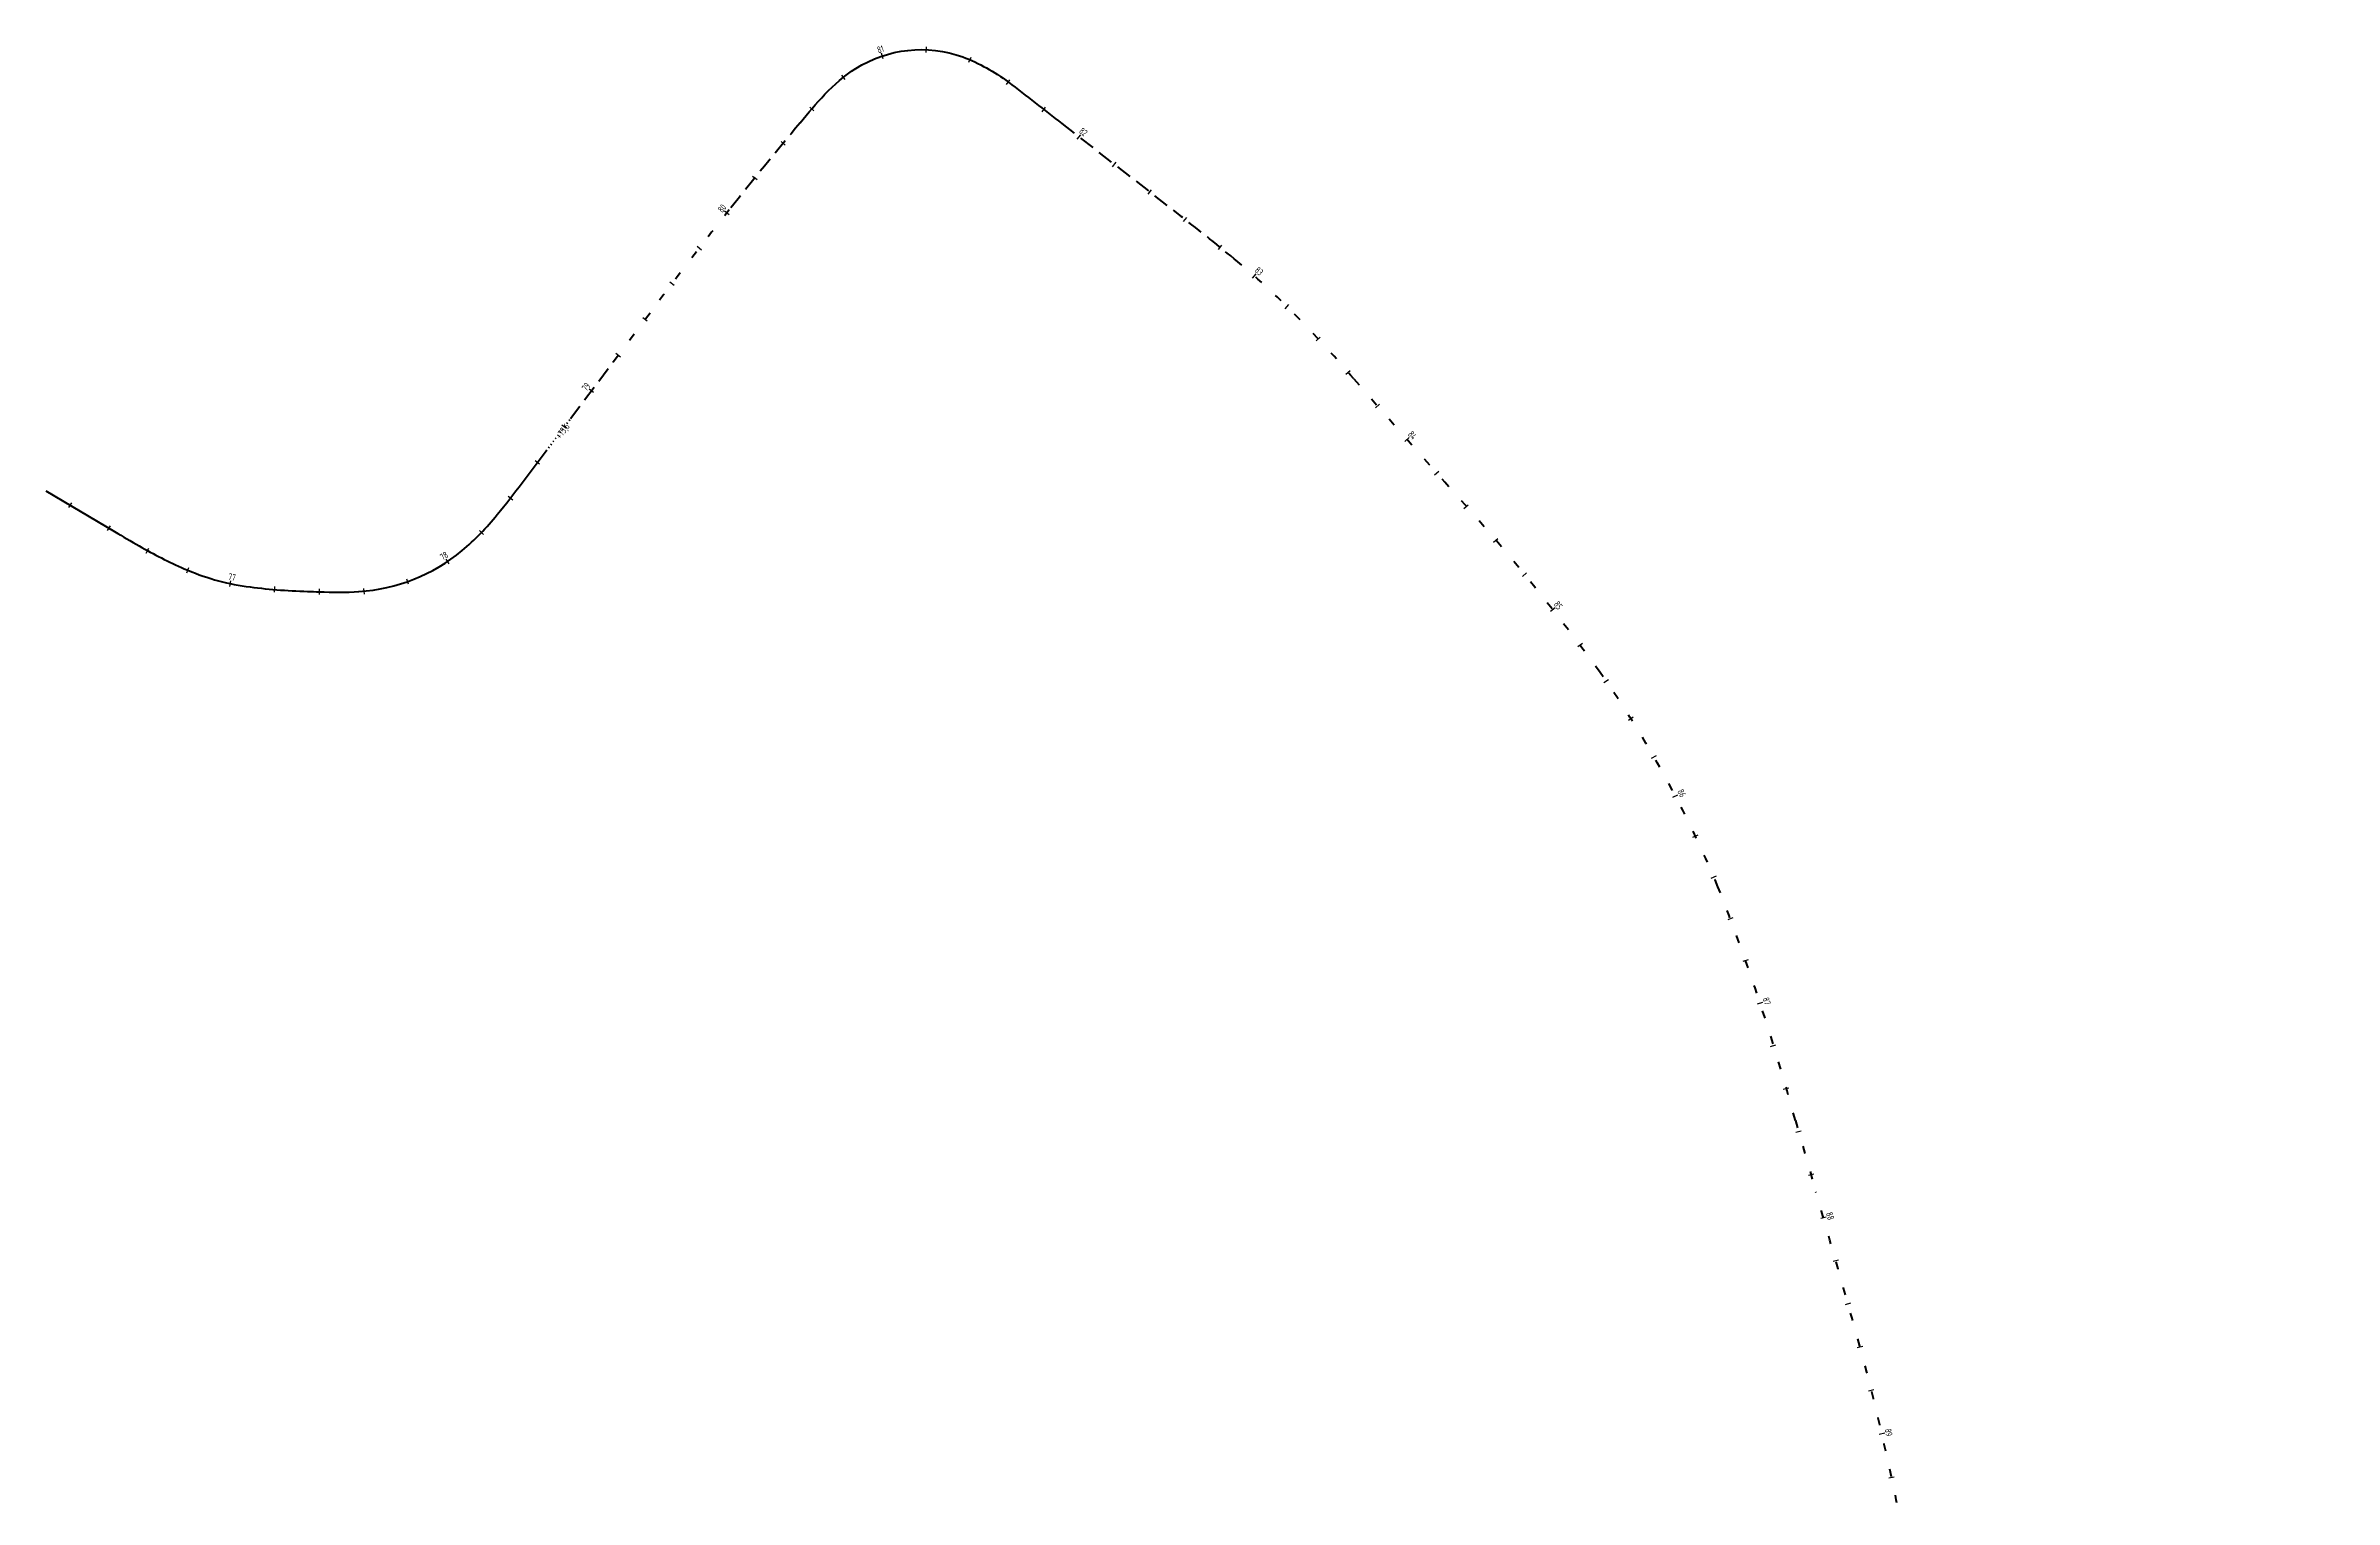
# Model space of a CAD drawing. Header units: metres. Extents: x 245702 to 2250761, y -1588929 to 6439132.
# Drawn here: x 2248338 to 2249360, y 540293 to 540942 of the extents above; entities that cross this region are included whole.
import ezdxf

# ---------------------------------------------------------------- set-up
doc = ezdxf.new("R2010")
doc.units = ezdxf.units.M
doc.linetypes.add('DASHED', pattern=[0.75, 0.5, -0.25])
doc.linetypes.add('STROT', pattern=[1.7, 0.5, -1.2])
doc.layers.add('ОСЬ_ВЕРХ_ПОКРЫТИЯ_ПИКЕТЫ', color=1, linetype='Continuous')
doc.layers.add('разметка', color=7, linetype='Continuous')
doc.styles.get("Standard").update_dxf_attribs({"font": 'simplex.shx'})

msp = doc.modelspace()

# ---------------------------------------------------------------- linework, layer by layer
at = {"layer": 'ОСЬ_ВЕРХ_ПОКРЫТИЯ_ПИКЕТЫ'}
for p, q in [((2248711.8, 540936.5), (2248711, 540938.9)), ((2248711.8, 540936.5), (2248711, 540938.9)), ((2248731, 540939.3), (2248731.1, 540941.8)), ((2248750, 540934.9), (2248751, 540937.2)), ((2248694.7, 540927.2), (2248693.2, 540929.1)), ((2248766.9, 540925), (2248768.4, 540927)), ((2248680.8, 540913.2), (2248678.9, 540914.8)), ((2248782.8, 540912.8), (2248784.3, 540914.8)), ((2248668, 540897.9), (2248666.1, 540899.5)), ((2248798.5, 540900.5), (2248800.1, 540902.5)), ((2248798.5, 540900.5), (2248800.1, 540902.5)), ((2248814.3, 540888.2), (2248815.9, 540890.2)), ((2248655.4, 540882.4), (2248653.4, 540883.9)), ((2248830.1, 540876), (2248831.6, 540877.9)), ((2248642.9, 540866.8), (2248640.9, 540868.3)), ((2248642.9, 540866.8), (2248640.9, 540868.3)), ((2248845.9, 540863.7), (2248847.4, 540865.6)), ((2248630.5, 540851), (2248628.6, 540852.6)), ((2248861.6, 540851.3), (2248863.1, 540853.2)), ((2248618.4, 540835.2), (2248616.4, 540836.7)), ((2248876.8, 540838.4), (2248878.5, 540840.3)), ((2248876.8, 540838.4), (2248878.5, 540840.3)), ((2248891.4, 540824.8), (2248893.1, 540826.6)), ((2248606.3, 540819.2), (2248604.3, 540820.7)), ((2248594.3, 540803.2), (2248592.3, 540804.7)), ((2248905.2, 540810.4), (2248907, 540812.1)), ((2248918.5, 540795.6), (2248920.4, 540797.2)), ((2248582.3, 540787.3), (2248580.3, 540788.8)), ((2248582.3, 540787.3), (2248580.3, 540788.8)), ((2248570.2, 540771.3), (2248568.2, 540772.8)), ((2248931.7, 540780.5), (2248933.6, 540782.2)), ((2248944.9, 540765.5), (2248946.8, 540767.2)), ((2248944.9, 540765.5), (2248946.8, 540767.2)), ((2248558.2, 540755.3), (2248556.2, 540756.8)), ((2248958.1, 540750.5), (2248960, 540752.2)), ((2248347.9, 540735.9), (2248349.2, 540738)), ((2248546.2, 540739.3), (2248544.2, 540740.9)), ((2248971.3, 540735.5), (2248973.2, 540737.2)), ((2248365.1, 540725.7), (2248366.4, 540727.8)), ((2248533.2, 540723.9), (2248531.4, 540725.7)), ((2248984.5, 540720.4), (2248986.4, 540722.1)), ((2248382.4, 540715.6), (2248383.6, 540717.8)), ((2248517.8, 540710.8), (2248516.4, 540712.9)), ((2248517.8, 540710.8), (2248516.4, 540712.9)), ((2248400.5, 540706.8), (2248401.5, 540709.1)), ((2248419.8, 540700.7), (2248420.3, 540703.2)), ((2248419.8, 540700.7), (2248420.3, 540703.2)), ((2248499.7, 540701.7), (2248498.9, 540704)), ((2248997.4, 540705.2), (2248999.3, 540706.8)), ((2248439.8, 540698.1), (2248439.9, 540700.6)), ((2248459.8, 540697.1), (2248459.9, 540699.6)), ((2248479.9, 540697.3), (2248479.7, 540699.8)), ((2249010, 540689.7), (2249012, 540691.3)), ((2249010, 540689.7), (2249012, 540691.3)), ((2249022.2, 540673.9), (2249024.2, 540675.4)), ((2249033.8, 540657.7), (2249035.9, 540659.1)), ((2249044.8, 540641), (2249046.9, 540642.4)), ((2249055.1, 540623.9), (2249057.3, 540625.2)), ((2249064.7, 540606.5), (2249066.9, 540607.6)), ((2249064.7, 540606.5), (2249066.9, 540607.6)), ((2249073.6, 540588.6), (2249075.9, 540589.7)), ((2249081.8, 540570.4), (2249084.1, 540571.4)), ((2249089.3, 540551.9), (2249091.6, 540552.8)), ((2249096.1, 540533.2), (2249098.4, 540534)), ((2249102.4, 540514.2), (2249104.8, 540515)), ((2249102.4, 540514.2), (2249104.8, 540515)), ((2249108.3, 540495.1), (2249110.7, 540495.9)), ((2249114, 540476), (2249116.4, 540476.7)), ((2249119.6, 540456.8), (2249122, 540457.5)), ((2249125.2, 540437.6), (2249127.6, 540438.3)), ((2249130.8, 540418.4), (2249133.2, 540419.1)), ((2249130.8, 540418.4), (2249133.2, 540419.1)), ((2249136.3, 540399.2), (2249138.7, 540399.8)), ((2249141.8, 540379.9), (2249144.2, 540380.6)), ((2249147, 540360.6), (2249149.5, 540361.3)), ((2249152.1, 540341.3), (2249154.5, 540341.9)), ((2249156.8, 540321.9), (2249159.3, 540322.5)), ((2249156.8, 540321.9), (2249159.3, 540322.5)), ((2249161.2, 540302.4), (2249163.6, 540302.9))]:
    msp.add_line(p, q, dxfattribs=at)
at = {"layer": 'разметка', "lineweight": 50, "ltscale": 7}
for points in [[(2248674.6, 540907.8, -0.018062), (2248685.7, 540920.6, -0.06068), (2248699.5, 540932.1, -0.230141), (2248747.3, 540937.3, -0.070919), (2248767.7, 540926, -0.004441), (2248791.6, 540907.5), (2248791.6, 540907.5)], [(2248337.5, 540743.4), (2248368.3, 540725.2, 0.003993), (2248379.3, 540718.8, 0.027349), (2248399.4, 540708.6, 0.067677), (2248427.1, 540700.7, 0.015621), (2248427.1, 540700.7, 0.028676), (2248454.5, 540698.5, 0.004766), (2248459.8, 540698.3, 0.026772), (2248477.5, 540698.4), (2248477.5, 540698.4, 0.158784), (2248523.6, 540716.7, 0.047128), (2248539.3, 540732.8, 0.010779), (2248561.2, 540761.3), (2248561.2, 540761.3)]]:
    msp.add_lwpolyline(points, format="xyb", dxfattribs=at)
at = {"layer": 'разметка', "linetype": 'DASHED', "lineweight": 50, "ltscale": 14}
for points in [[(2248643, 540869, -0.005845), (2248674.6, 540907.8, -0.048283), (2248674.6, 540907.8)], [(2248791.6, 540907.5), (2248844.9, 540866, -0.00915), (2248870.2, 540845.8, -0.0144)]]:
    msp.add_lwpolyline(points, format="xyb", dxfattribs=at)
at = {"layer": 'разметка', "linetype": 'STROT', "lineweight": 50, "ltscale": 7}
for points in [[(2248591.2, 540801.2), (2248611.7, 540828.4, -0.006598), (2248643, 540869)], [(2248870.2, 540845.8, -0.026709), (2248898, 540819.9, -0.015571), (2248922.1, 540793.4), (2248962.7, 540747.3, -0.027485), (2249032.2, 540662.2, -0.054753), (2249084.8, 540566.5, -0.027745), (2249119.4, 540462.1), (2249128.6, 540430.2, -0.003575), (2249148.2, 540361.2, -0.012405), (2249159.8, 540314.4, -0.029729), (2249179.2, 540197.2, -0.011745), (2249184.2, 540133.4, -0.003271), (2249186.9, 540077.4), (2249190.7, 539990.9, 0.00256), (2249193, 539944.7, 0.014826), (2249197.5, 539891.1, 0.010268), (2249201, 539865.1, 0.009124), (2249209.9, 539814.7, 0.030208), (2249227, 539738.4, 0.031045), (2249245.5, 539691.4, 0.007877), (2249263.3, 539654.4), (2249360.2, 539459.1, -0.002974)]]:
    msp.add_lwpolyline(points, format="xyb", dxfattribs=at)
at = {"layer": 'разметка', "linetype": 'DASHED', "lineweight": 50, "ltscale": 14}
msp.add_lwpolyline([(2248572, 540775.7), (2248591.2, 540801.2)], dxfattribs=at)
at = {"layer": 'разметка', "linetype": 'STROT', "lineweight": 50}
msp.add_lwpolyline([(2248561.2, 540761.3), (2248572, 540775.7)], dxfattribs=at)

# ---------------------------------------------------------------- texts
at = {"layer": 'ОСЬ_ВЕРХ_ПОКРЫТИЯ_ПИКЕТЫ', "width": 0.6}
for s, rotation, p in [('81', 18.4371, (2248709.7, 540938.8)), ('82', 322.1042, (2248799, 540903.6)), ('80', 51.6277, (2248639.9, 540867.4)), ('83', 318.6276, (2248877.5, 540841.5)), ('79', 53.0414, (2248579.2, 540787.7)), ('+75,6', 53.0414, (2248567.6, 540766.4)), ('84', 311.3611, (2248946, 540768.5)), ('78', 33.915, (2248515, 540712.2)), ('77', 348.1019, (2248418.9, 540703.7)), ('85', 308.4626, (2249011.2, 540692.6)), ('86', 297.6563, (2249066.5, 540609.1)), ('87', 287.7841, (2249104.6, 540516.5)), ('88', 286.1853, (2249133, 540420.6)), ('89', 283.2244, (2249159.2, 540324))]:
    msp.add_text(s, height=3, rotation=rotation, dxfattribs=at).set_placement(p)

doc.saveas('drawing.dxf')
